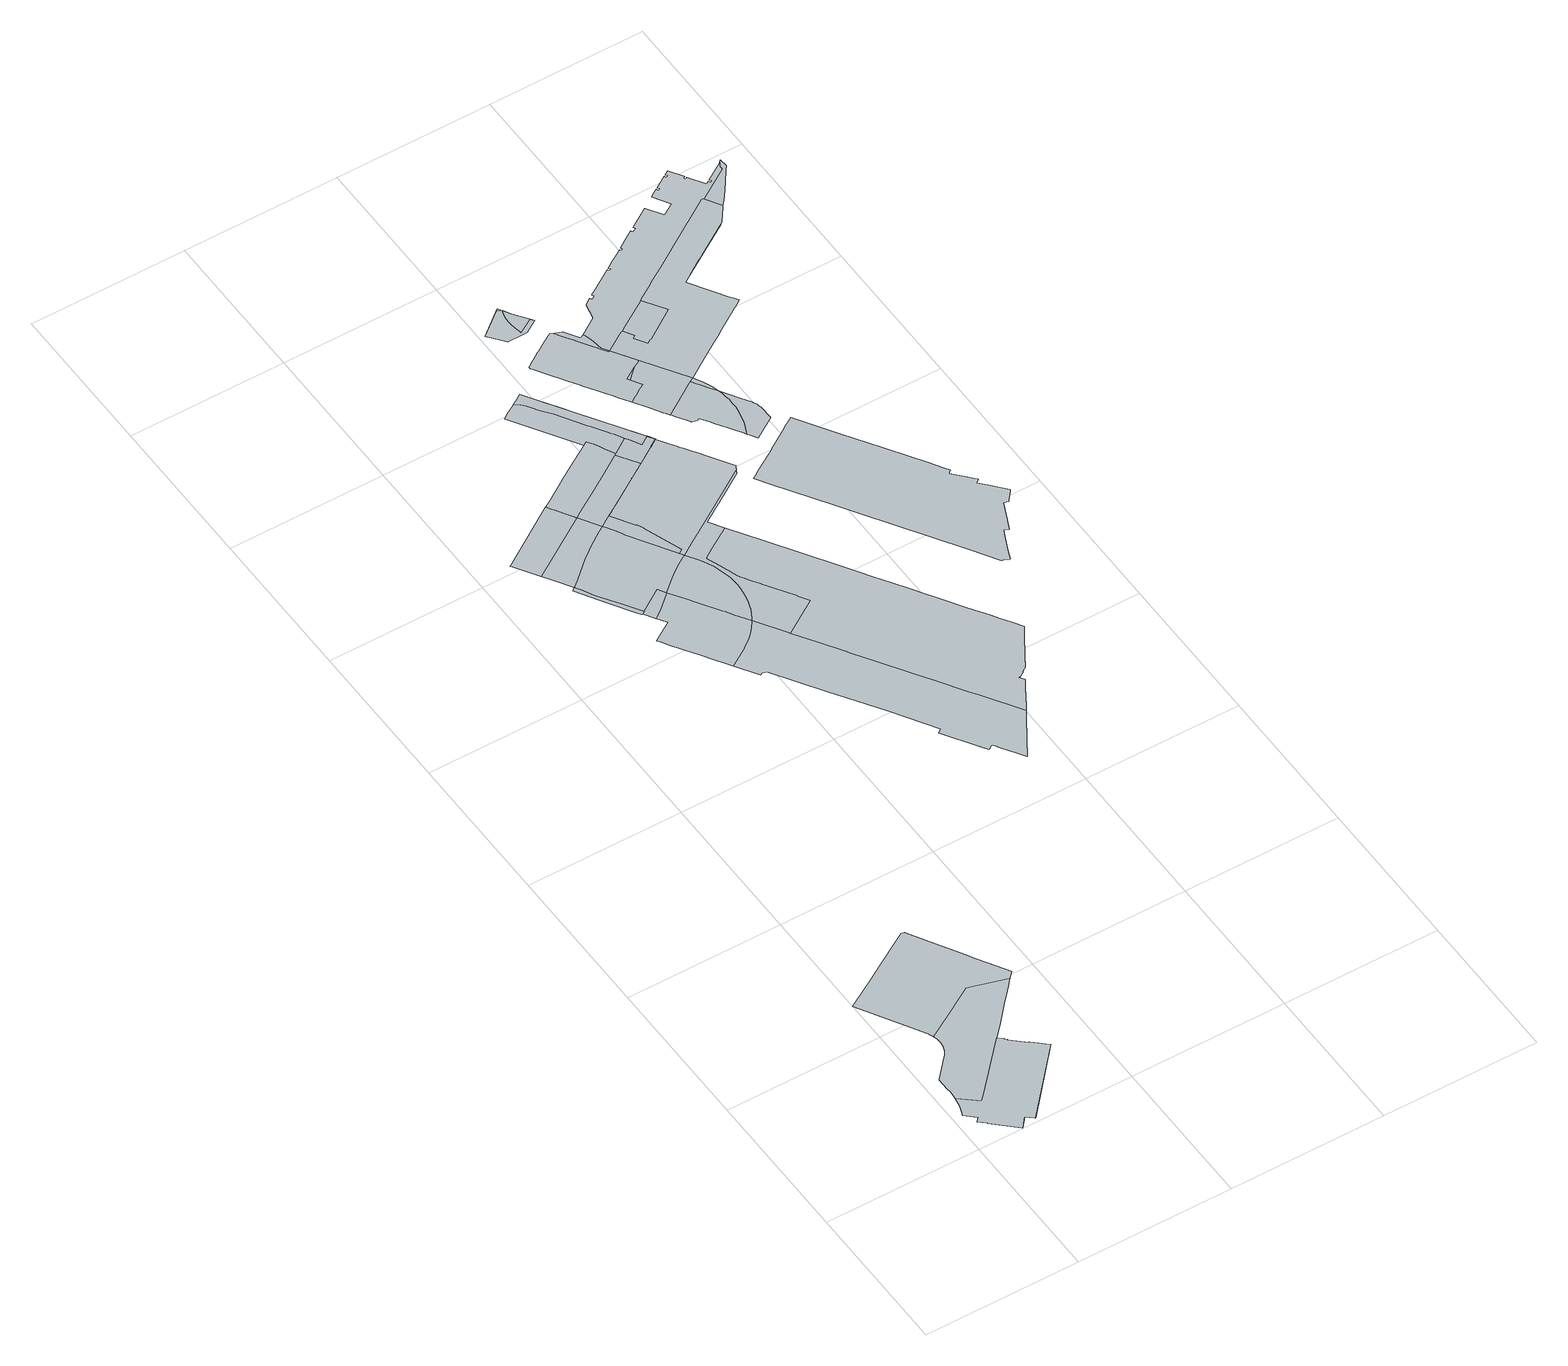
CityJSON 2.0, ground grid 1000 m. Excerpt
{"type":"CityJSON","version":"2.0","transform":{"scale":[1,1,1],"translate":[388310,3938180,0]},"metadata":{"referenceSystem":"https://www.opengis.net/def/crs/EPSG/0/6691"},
"CityObjects":{
"object1":{"type":"GenericCityObject","attributes":{"function":"11","validFromType":"1","custodian":"東京都","notificationNumber":"東京都告示第734号","prefecture":"13","city":"13100","floorAreaRate":3},"geometry":[{"type":"MultiSurface","lod":"1","boundaries":[[[0,1,2,3,4,5,6,7,8,9,10,11,12,13,14,15,16,17,18,19,20,21,22,23,24,25,26]]]}]},
"object2":{"type":"GenericCityObject","attributes":{"function":"25","validFromType":"1","custodian":"大田区","notificationNumber":"大田区告示第585号","prefecture":"13","city":"13100"},"geometry":[{"type":"MultiSurface","lod":"1","boundaries":[[[0,1,2,3,4,5,6,7,8,9,27,28,15,16,17,29,30,31,20,31,21,22,23,32,33,34,26]]]}]},
"object3":{"type":"GenericCityObject","attributes":{"function":"13","validFromType":"3","custodian":"東京都","notificationNumber":"東京都告示第1073号","prefecture":"13","city":"13100","floorAreaRate":3},"geometry":[{"type":"MultiSurface","lod":"1","boundaries":[[[35,36,37,38,39,40,41,42,43,44,45,46,47,48,49,50,51,52,53,54,55,56,57,58,59,60,61,62,63,64,65,66,67,68,69,70,71,72,73,74,75,76,77,78,79,80,81,82,83,84,85,86,87,88,89,90,91,92,93,94,95,96,97,98,99,100,101,102,103,104,105,106,107,108,109,110,111,112,113,114,115,116,117,118,119,120,121,122,123,124,125,126,127,128,129,130,131,132,133,134,135,136,137,138,139,140,141,142,143,144,145,146,147,148,149,150,151,152,153,154,155,156,157,158,159,160,161,162,163,164,165,166,167,168,169,170,171,172,173,174,175,176,13,12,11,10,9,177,178,179,180,181,182]]]}]},
"object4":{"type":"GenericCityObject","attributes":{"function":"13","validFromType":"3","custodian":"東京都","notificationNumber":"東京都告示第1073号","prefecture":"13","city":"13100","floorAreaRate":3},"geometry":[{"type":"MultiSurface","lod":"1","boundaries":[[[183,184,185,186,187,188,189,190,191,192,193,194,195,196,197,198,199,200,201,202,203,204,205,206,207,208,209,210,211,212,213,214,215,216,217,218,219,41,40,39,38,37,36,35,182,220,221,222,223,224,225,226,227,228]]]}]},
"object5":{"type":"GenericCityObject","attributes":{"function":"5","validFromType":"1","custodian":"東京都","notificationNumber":"不明","prefecture":"13","city":"13100","floorAreaRate":2},"geometry":[{"type":"MultiSurface","lod":"1","boundaries":[[[229,230,231,232,233,234,235,236,237,238,239,240,241,242,243,244]]]}]},
"object6":{"type":"GenericCityObject","attributes":{"function":"25","validFromType":"1","custodian":"江東区","notificationNumber":"江東区告示第157号","prefecture":"13","city":"13100"},"geometry":[{"type":"MultiSurface","lod":"1","boundaries":[[[244,229,230,231,232,233,234,235,236,237,238,239,240,241,242,243]]]}]},
"object7":{"type":"GenericCityObject","attributes":{"function":"10","validFromType":"3","custodian":"東京都","notificationNumber":"東京都告示第1073号","prefecture":"13","city":"13100","floorAreaRate":3},"geometry":[{"type":"MultiSurface","lod":"1","boundaries":[[[245,246,247,248,249,250,251,252,253,254,255,256,257,258,259]]]}]},
"object8":{"type":"GenericCityObject","attributes":{"function":"24","validFromType":"1","custodian":"東京都","notificationNumber":"東京都告示第1213号","prefecture":"13","city":"13100"},"geometry":[{"type":"MultiSurface","lod":"1","boundaries":[[[245,246,247,248,249,250,251,252,253,254,255,256,257,258,260,237,261,262,263,264,265,266]]]}]},
"object9":{"type":"GenericCityObject","attributes":{"function":"10","validFromType":"1","custodian":"東京都","notificationNumber":"東京都告示第1190号","prefecture":"13","city":"13100","floorAreaRate":6},"geometry":[{"type":"MultiSurface","lod":"1","boundaries":[[[259,258,260,237,261,262,263,264,265,266]]]}]},
"object10":{"type":"GenericCityObject","attributes":{"function":"11","validFromType":"1","custodian":"東京都","notificationNumber":"不明","prefecture":"13","city":"13100","floorAreaRate":2},"geometry":[{"type":"MultiSurface","lod":"1","boundaries":[[[267,244,243,268,269,270,271,272,273,274]]]}]},
"object11":{"type":"GenericCityObject","attributes":{"function":"11","validFromType":"1","custodian":"東京都","notificationNumber":"不明","prefecture":"13","city":"13100","floorAreaRate":2},"geometry":[{"type":"MultiSurface","lod":"1","boundaries":[[[275,276,277,278,279,280,281,274,273,272,271,270,269,268,282,283,284,285,286,287,288,289,290,291,292,293,294,295,296,297,298,299,300,301,302,303]]]}]},
"object12":{"type":"GenericCityObject","attributes":{"function":"24","validFromType":"1","custodian":"江東区","notificationNumber":"江東区告示第157号","prefecture":"13","city":"13100"},"geometry":[{"type":"MultiSurface","lod":"1","boundaries":[[[295,296,297,298,299,300,301,302,304,305,306,307,308,309,310,311,312,313,314,315,316,317,318,319,320,321,322,323,324,325,326,273,272,271,270,269,268,282,283,284,285,286,287,288,289,290,291,292,293,294]]]}]},
"object13":{"type":"GenericCityObject","attributes":{"function":"24","validFromType":"1","custodian":"江東区","notificationNumber":"江東区告示第157号","prefecture":"13","city":"13100"},"geometry":[{"type":"MultiSurface","lod":"1","boundaries":[[[327,328,329,330,331,332,333,334,266,265,264,263,262,261,237,236,235,234,233,232,231,230,229,244,243,268,269,270,271,272,273,326,325,324,323,322]]]}]},
"object14":{"type":"GenericCityObject","attributes":{"function":"10","validFromType":"1","custodian":"東京都","notificationNumber":"不明","prefecture":"13","city":"13100","floorAreaRate":6},"geometry":[{"type":"MultiSurface","lod":"1","boundaries":[[[328,329,330,331,332,333,334,266,265,264,263,262,261,237,236,235,234,233,232,231,230,229,244,267,335,336]]]}]},
"object15":{"type":"GenericCityObject","attributes":{"function":"11","validFromType":"1","custodian":"東京都","notificationNumber":"不明","prefecture":"13","city":"13100","floorAreaRate":3},"geometry":[{"type":"MultiSurface","lod":"1","boundaries":[[[327,336,335,267,274,326,325,324,323,322]]]}]},
"object16":{"type":"GenericCityObject","attributes":{"function":"11","validFromType":"1","custodian":"東京都","notificationNumber":"不明","prefecture":"13","city":"13100","floorAreaRate":3},"geometry":[{"type":"MultiSurface","lod":"1","boundaries":[[[304,305,306,307,308,309,310,311,312,313,314,315,316,317,318,319,320,321,322,323,324,325,326,274,281,280,279,278,277,276,275,303]]]}]},
"object17":{"type":"GenericCityObject","attributes":{"function":"11","validFromType":"1","custodian":"東京都","notificationNumber":"不明","prefecture":"13","city":"13100","floorAreaRate":2},"geometry":[{"type":"MultiSurface","lod":"1","boundaries":[[[337,338,339,340,341,342,343,344,345,346,347,348,349,350,303,302,301,300,299,298,297,296,295,294,351,352,353,354,355,356,357,358,359,360,361,362,363,364,365,366,367,368,369,370,371,372,373,374]]]}]},
"object18":{"type":"GenericCityObject","attributes":{"function":"11","validFromType":"1","custodian":"東京都","notificationNumber":"不明","prefecture":"13","city":"13100","floorAreaRate":2},"geometry":[{"type":"MultiSurface","lod":"1","boundaries":[[[360,375,361]]]}]},
"object19":{"type":"GenericCityObject","attributes":{"function":"25","validFromType":"1","custodian":"江東区","notificationNumber":"江東区告示第157号","prefecture":"13","city":"13100"},"geometry":[{"type":"MultiSurface","lod":"1","boundaries":[[[360,375,361]]]}]},
"object20":{"type":"GenericCityObject","attributes":{"function":"10","validFromType":"3","custodian":"東京都","notificationNumber":"東京都告示第1073号","prefecture":"13","city":"13100","floorAreaRate":3},"geometry":[{"type":"MultiSurface","lod":"1","boundaries":[[[376,377,378,379,380,381,382,383,384,385,386,387,388,389,390,391,392,393,394,395,252,251,250,249,248,247,246,245,259,396,397,398,399,400]]]}]},
"object21":{"type":"GenericCityObject","attributes":{"function":"24","validFromType":"1","custodian":"江東区","notificationNumber":"江東区告示第157号","prefecture":"13","city":"13100"},"geometry":[{"type":"MultiSurface","lod":"1","boundaries":[[[401,402,403,404,405,406,407,408,409,410,411,412,413,414,415,322,321,320,319,318,317,316,315,314,313,312,311,310,309,308,307,306,305,304,302,301,300,299,298,297,296,295,294,351,352,353,416,417,348,418,419,420,421,422,423,424,425,426,427,428,429,430,431,432,433,434,435,436,437,438,439,440,441,442,443,444]]]}]},
"object22":{"type":"GenericCityObject","attributes":{"function":"24","validFromType":"1","custodian":"東京都","notificationNumber":"東京都告示第1213号","prefecture":"13","city":"13100"},"geometry":[{"type":"MultiSurface","lod":"1","boundaries":[[[382,383,384,385,386,387,388,389,390,391,392,393,394,395,252,251,250,249,248,247,246,245,266,445,446,447]],[[448,449,450,451]]]}]},
"object23":{"type":"GenericCityObject","attributes":{"function":"10","validFromType":"1","custodian":"東京都","notificationNumber":"不明","prefecture":"13","city":"13100","floorAreaRate":6},"geometry":[{"type":"MultiSurface","lod":"1","boundaries":[[[452,453,454,455]],[[456,457,458]],[[459,460,461,462,463,464,465,466,467,468,469,470,471,472,473,474,475,476,477,478,479,480,481,482,483,484,485,486,487,488,489,490,491,492,493,494,495,496,497,498,499,500,501,502,503,504,505,506,507,508,509,510,511,512,445,266,334,333,332,331,330,329,328,336]]]}]},
"object24":{"type":"GenericCityObject","attributes":{"function":"10","validFromType":"1","custodian":"東京都","notificationNumber":"東京都告示第1190号","prefecture":"13","city":"13100","floorAreaRate":6},"geometry":[{"type":"MultiSurface","lod":"1","boundaries":[[[513,514,515,516,400,399,398,397,396,259,266,445,512,517,518,519,458,457,520,521,451,455,454]]]}]},
"object25":{"type":"GenericCityObject","attributes":{"function":"25","validFromType":"1","custodian":"江東区","notificationNumber":"江東区告示第157号","prefecture":"13","city":"13100"},"geometry":[{"type":"MultiSurface","lod":"1","boundaries":[[[362,363,364,365,366,367,368,369,370,371,372,373,374,522,523,524,525,526,527,528,529,530,531,532,533,534,535,536,537,538,539,540,541,542,543,544,545,546,547,548,549,550,444,443,442,441,440,439,438,437,436,435,434,433,432,431,430,429,428,427,426,425,424,423,422,421,420,419,418,348,417,416,353,354,355,356,357,358,359,360,361]]]}]},
"object26":{"type":"GenericCityObject","attributes":{"function":"11","validFromType":"9","custodian":"東京都","notificationNumber":"不明","prefecture":"13","city":"13100","floorAreaRate":3},"geometry":[{"type":"MultiSurface","lod":"1","boundaries":[[[521,520,457,551,449,450,451]],[[446,458,519,518,517,512]]]}]},
"object27":{"type":"GenericCityObject","attributes":{"function":"24","validFromType":"1","custodian":"江東区","notificationNumber":"江東区告示第157号","prefecture":"13","city":"13100"},"geometry":[{"type":"MultiSurface","lod":"1","boundaries":[[[552,553,554,555,556,557,558,559,560,561,562,563,564,451,450,449,448,565,447,446,445,266,334,333,332,331,330,329,328,327,322,415,414,413,412,411,410,409,408,407]]]}]},
"object28":{"type":"GenericCityObject","attributes":{"function":"5","validFromType":"3","custodian":"東京都","notificationNumber":"東京都告示第665号","prefecture":"13","city":"13100","floorAreaRate":4},"geometry":[{"type":"MultiSurface","lod":"1","boundaries":[[[566,567,568,569,570,571,572,573,574,575,576,577,578,579,580,581,582,583,584,585,586,587,588,589,590,382,381,380,379,378,377,376,400,516,515]]]}]},
"object29":{"type":"GenericCityObject","attributes":{"function":"11","validFromType":"1","custodian":"東京都","notificationNumber":"不明","prefecture":"13","city":"13100","floorAreaRate":3},"geometry":[{"type":"MultiSurface","lod":"1","boundaries":[[[552,553,554,555,556,557,558,559,560,561,562,563,564,451,450,449,551,457,456,458,446,512,511,510,509,508,507,506,505,504,503,502,501,500,499,498,497,496,495,494,493,492,491,490,489,488,487,486,485,484,483,482,481,480,479,478,477,476,475,474,473,472,471,470,469,468,467,466,465,464,463,462,461,460,459,336,327,322,415,414,413,412,411,410,409,408,407]]]}]},
"object30":{"type":"GenericCityObject","attributes":{"function":"24","validFromType":"3","custodian":"港区","notificationNumber":"港区告示第61号","prefecture":"13","city":"13100"},"geometry":[{"type":"MultiSurface","lod":"1","boundaries":[[[591,592,593,594,595,596,597,598,599,600,586,587,588,589,590,382,447,551,448,451,455,601,602,603,604]]]}]},
"object31":{"type":"GenericCityObject","attributes":{"function":"11","validFromType":"1","custodian":"東京都","notificationNumber":"不明","prefecture":"13","city":"13100","floorAreaRate":3},"geometry":[{"type":"MultiSurface","lod":"1","boundaries":[[[522,523,524,525,526,527,528,529,530,531,532,533,534,535,536,537,538,539,540,541,542,543,544,545,546,547,548,549,550,444,401,402,403,404,405,406,407,408,409,410,411,412,413,414,415,322,321,320,319,318,317,316,315,314,313,312,311,310,309,308,307,306,305,304,303,350,349,348,347,346,345,344,343,342,341,340,339,338,337,374]]]}]},
"object32":{"type":"GenericCityObject","attributes":{"function":"11","validFromType":"1","custodian":"東京都","notificationNumber":"東京都告示第1190号","prefecture":"13","city":"13100","floorAreaRate":2},"geometry":[{"type":"MultiSurface","lod":"1","boundaries":[[[591,592,593,594,595,596,597,598,599,600,586,585,584,583,582,581,580,579,578,577,576,575,574,573,572,571,570,569,568,567,566,515,514,513,454,601,602,603,604]]]}]},
"object33":{"type":"GenericCityObject","attributes":{"function":"24","validFromType":"1","custodian":"江東区","notificationNumber":"江東区告示第157号","prefecture":"13","city":"13100"},"geometry":[{"type":"MultiSurface","lod":"1","boundaries":[[[452,453,605,606,607,608,609,610,611,612,613,604,603,602,601,455]],[[565,448,551,447]]]}]},
"object34":{"type":"GenericCityObject","attributes":{"function":"11","validFromType":"9","custodian":"東京都","notificationNumber":"不明","prefecture":"13","city":"13100","floorAreaRate":2},"geometry":[{"type":"MultiSurface","lod":"1","boundaries":[[[605,606,607,608,609,610,611,612,613,604,603,602,601,454,453]]]}]},
"object35":{"type":"GenericCityObject","attributes":{"function":"25","validFromType":"1","custodian":"江東区","notificationNumber":"江東区告示第157号","prefecture":"13","city":"13100"},"geometry":[{"type":"MultiSurface","lod":"1","boundaries":[[[614,615,616,617,618,619,620,621,622,623,624,625,626,627,628,629,630,631,632,633,634,635,636,637,638,639,640,641,642,643,644,645,646,647,648,649,650,651,652,653,654,655,656,657,658,659,660,661,662,663,664,665,666,667,668,669,670,671,672,673,674,675,676,677,678,679,680,681,682,683,684,685,686,687,688,689,690,691,692,693,694,695,696,697,698,699,700,701,702,703,704,705,706,707,708,709,710,711,712,713,714,715,716,717,718,719,720,721,722,723,724,725,726,727,728,729,730,731,732,733,734,735,736,737,738,739,740,741,742,743]]]}]},
"object36":{"type":"GenericCityObject","attributes":{"function":"12","validFromType":"1","custodian":"東京都","notificationNumber":"不明","prefecture":"13","city":"13100","floorAreaRate":2},"geometry":[{"type":"MultiSurface","lod":"1","boundaries":[[[744,745,615,616,617,618,619,620,621,622,623]]]}]},
"object37":{"type":"GenericCityObject","attributes":{"function":"11","validFromType":"1","custodian":"東京都","notificationNumber":"不明","prefecture":"13","city":"13100","floorAreaRate":3},"geometry":[{"type":"MultiSurface","lod":"1","boundaries":[[[746,747,748,749,750,751,752,753,754,755,756,757,758,759,760,761,762,763,764,765,766,767,768,769,770,771,772,773,774,775,776,777,778,779,780,781,782,783,784,785,786,787,788,789,790,791,792,793,794,795,796,797,798,799,800,801,802,803,804,805,806,807,808,809,810,811]]]}]},
"object38":{"type":"GenericCityObject","attributes":{"function":"24","validFromType":"3","custodian":"江東区","notificationNumber":"江東区告示第184号","prefecture":"13","city":"13100"},"geometry":[{"type":"MultiSurface","lod":"1","boundaries":[[[744,742,741,740,739,738,737,736,735,734,733,732,731,730,729,728,727,726,725,724,723,722,721,720,719,718,717,716,715,714,713,712,711,710,709,708,707,706,705,704,703,702,701,700,699,698,697,696,695,694,693,692,691,690,689,688,687,686,685,684,683,682,681,680,679,678,677,676,675,674,673,672,671,670,669,668,667,666,665,664,663,662,661,660,659,658,657,656,655,654,653,652,651,650,649,648,647,646,645,644,643,642,641,640,639,638,637,636,635,634,633,632,631,630,629,628,627,626,625,624]]]}]},
"object39":{"type":"GenericCityObject","attributes":{"function":"25","validFromType":"1","custodian":"江東区","notificationNumber":"江東区告示第157号","prefecture":"13","city":"13100"},"geometry":[{"type":"MultiSurface","lod":"1","boundaries":[[[746,747,748,749,750,751,752,753,754,755,756,757,758,759,760,761,762,763,764,765,766,767,768,769,770,771,772,773,774,775,776,777,778,779,780,781,782,783,784,812,813,814,815,816,817,818,819,820,821,822,823,824,825,795,796,797,826,827,828,829,830,831,832,833,834,835,836,837,838,839,840,841,842,843,844,845,846,847,848,849,850,851,852,853,854,855,856,857,858,859,860,861,862,863,864,865,866,867,868,869,870,871,872,873,874,875,876,877,878,879,880,881,882,883,884,885,886,887,888,889,890,891,892,893,894,895,896,897,898,899,900,800,801,802,803,804,805,806,807,808,809,810,811],[901,902,903,904]]]}]},
"object40":{"type":"GenericCityObject","attributes":{"function":"24","validFromType":"3","custodian":"江東区","notificationNumber":"江東区告示第19号","prefecture":"13","city":"13100"},"geometry":[{"type":"MultiSurface","lod":"1","boundaries":[[[903,902,901,904]]]}]},
"object41":{"type":"GenericCityObject","attributes":{"function":"24","validFromType":"1","custodian":"江東区","notificationNumber":"江東区告示第157号","prefecture":"13","city":"13100"},"geometry":[{"type":"MultiSurface","lod":"1","boundaries":[[[905,906,811,810,809,808,807,806,805,804,803,802,801,800,900,899,898,897,896,895,894,893,892,891,890,889,888,887,886,885,884,883,882,881,880,879,878,877,876,875,874,873,872,871,870,869,868,867,866,865,864,863,862,861,860,859,858,857,856,855,854,853,852,851,850,849,848,847,846,845,844,843,842,841,840,839,838,837,836,835,834,833,832,831,830,829,828,827,826,797,796,907,908,909,910,911,912]]]}]},
"object42":{"type":"GenericCityObject","attributes":{"function":"5","validFromType":"3","custodian":"東京都","notificationNumber":"東京都告示第1311号","prefecture":"13","city":"13100","floorAreaRate":2},"geometry":[{"type":"MultiSurface","lod":"1","boundaries":[[[905,906,811,810,809,808,807,806,805,804,803,802,801,800,799,798,797,796,907,908,909,910,911,912]]]}]},
"object43":{"type":"GenericCityObject","attributes":{"function":"5","validFromType":"1","custodian":"東京都","notificationNumber":"不明","prefecture":"13","city":"13100","floorAreaRate":3},"geometry":[{"type":"MultiSurface","lod":"1","boundaries":[[[825,794,793,792,791,790,789,788,787,786,785,784,812,813,814,815,816,817,818,819,820,821,822,823,824]]]}]},
"object44":{"type":"GenericCityObject","attributes":{"function":"11","validFromType":"1","custodian":"東京都","notificationNumber":"不明","prefecture":"13","city":"13100","floorAreaRate":3},"geometry":[{"type":"MultiSurface","lod":"1","boundaries":[[[913,914,915,916,821,820,819,917,918,919,920,921,922,923,924,925,926,927,928,929,930,931,932,933,934,935,936,937,938,939,940,941,942,943,944,945]]]}]},
"object45":{"type":"GenericCityObject","attributes":{"function":"24","validFromType":"1","custodian":"江東区","notificationNumber":"江東区告示第157号","prefecture":"13","city":"13100"},"geometry":[{"type":"MultiSurface","lod":"1","boundaries":[[[934,935,936,937,938,939,940,941,942,943,944,946,947,948,949,950,824,823,822,821,820,819,917,918,919,920,921,922,923,924,925,926,927,928,929,930,931,932,933]]]}]},
"object46":{"type":"GenericCityObject","attributes":{"function":"13","validFromType":"1","custodian":"東京都","notificationNumber":"不明","prefecture":"13","city":"13100","floorAreaRate":2},"geometry":[{"type":"MultiSurface","lod":"1","boundaries":[[[946,947,948,949,950,824,823,822,821,916,915,914,913,945]]]}]},
"object47":{"type":"GenericCityObject","attributes":{"function":"11","validFromType":"1","custodian":"東京都","notificationNumber":"不明","prefecture":"13","city":"13100","floorAreaRate":3},"geometry":[{"type":"MultiSurface","lod":"1","boundaries":[[[951,952,953,954,955,956,957,958,959,960,961,962,945,944,943,942,941,940,939,938,937,936,935,934,933,963,964,965,966,967]]]}]},
"object48":{"type":"GenericCityObject","attributes":{"function":"11","validFromType":"1","custodian":"東京都","notificationNumber":"不明","prefecture":"13","city":"13100","floorAreaRate":3},"geometry":[{"type":"MultiSurface","lod":"1","boundaries":[[[968,969,970,971,972,973,974,975,976,977,978,979,980,981,982,983,984,985,986,987,988,989,990,991,992,993,994,995,996,997,998,999,1000,1001,1002,1003,1004,1005,1006,1007,1008,1009,1010,1011,1012,1013,1014,1015,1016,1017,1018,1019,1020,1021,1022,1023,1024,1025,1026]]]}]},
"object49":{"type":"GenericCityObject","attributes":{"function":"25","validFromType":"1","custodian":"江東区","notificationNumber":"江東区告示第157号","prefecture":"13","city":"13100"},"geometry":[{"type":"MultiSurface","lod":"1","boundaries":[[[968,969,970,971,972,973,974,975,976,977,978,979,980,981,982,983,984,985,986,987,988,989,990,991,992,993,994,995,996,997,998,999,1000,1001,1002,1003,1004,1005,1006,1007,1008,1009,1010,1011,1012,1013,1014,1015,1016,1017,1018,1019,1020,1021,1022,1023,1024,1025,1026]]]}]},
"object50":{"type":"GenericCityObject","attributes":{"function":"25","validFromType":"1","custodian":"江東区","notificationNumber":"江東区告示第157号","prefecture":"13","city":"13100"},"geometry":[{"type":"MultiSurface","lod":"1","boundaries":[[[1027,1028,1029,1030,1031,1032,1033,1034,1035,1036,1037,1038,1039,1040,1041,1042,1043,1044,1045,1046,1047,1048,1049,1050,1051,1052,1053,1054,1055,1056,1057,1058,1059,1060,1061,1062,1063,1064,1065,1066,1067,1068,1069,1070,1071,1072,1073,1074,1075,1076,1077,1078,1079,1080,1081,1082,796,795,825,824]]]}]},
"object51":{"type":"GenericCityObject","attributes":{"function":"5","validFromType":"3","custodian":"東京都","notificationNumber":"東京都告示第1311号","prefecture":"13","city":"13100","floorAreaRate":2},"geometry":[{"type":"MultiSurface","lod":"1","boundaries":[[[1083,1084,1085,1086,1087,1088,1089,1090,1091,1092,1093,1094,1095,1096,1097,1098,1099,1100,1101,1102,1103,1104,1105,1106,1107,1108,1109,1110,1111,1112,1113,1114,1115,1116,1117,1118,1119,1120,1121,1122,1123,1124,1125,1126,1127,1128,1129,1130,1131,912,911,910,909,908,907,796,1082,1081,1080,1079,1078,1077,1132,1133,1134,1135,1136,1137,1068,1067,1066,1065,1064,1063,1062,1061,1060,1059,1058,1057,1138,1139,1140,1141,1142,1143]]]}]},
"object52":{"type":"GenericCityObject","attributes":{"function":"11","validFromType":"1","custodian":"東京都","notificationNumber":"不明","prefecture":"13","city":"13100","floorAreaRate":3},"geometry":[{"type":"MultiSurface","lod":"1","boundaries":[[[1144,1145,1146,1143,1142,1141,1140,1139,1138,1057,1058,1059,1060,1061,1062,1063,1064,1065,1066,1067,1068,1137,1136,1135,1134,1133,1132,1077,1078,1079,1080,1081,1082,796,795,794,1147,1148,1073,1072,1071,1070,1149,1150,1151,1051,1052,1053,1054,1055,1056,1152,1153,1154,1155,1156]]]}]}
},
"vertices":[
[736,463,0],[736,462,0],[706,489,0],[669,523,0],[666,519,0],[577,601,0],[580,604,0],[566,618,0],[566,619,0],[537,646,0],[248,332,0],[210,296,0],[168,333,0],[99,389,0],[98,383,0],[92,350,0],[84,319,0],[74,287,0],[65,262,0],[127,202,0],[105,178,0],[147,139,0],[148,137,0],[288,4,0],[342,68,0],[387,30,0],[758,443,0],
[198,276,0],[96,372,0],[65,264,0],[129,204,0],[105,179,0],[344,67,0],[388,27,0],[757,443,0],
[598,1047,0],[581,1037,0],[465,967,0],[459,963,0],[282,857,0],[257,843,0],[253,840,0],[253,839,0],[253,838,0],[254,837,0],[254,835,0],[254,834,0],[255,833,0],[255,832,0],[255,830,0],[256,829,0],[256,828,0],[256,827,0],[257,825,0],[257,824,0],[257,823,0],[257,822,0],[258,820,0],[258,819,0],[258,818,0],[258,817,0],[258,815,0],[259,814,0],[259,813,0],[259,811,0],[259,810,0],[259,809,0],[259,808,0],[260,806,0],[260,805,0],[260,804,0],[260,802,0],[260,801,0],[260,800,0],[260,799,0],[260,797,0],[260,796,0],[260,795,0],[260,793,0],[260,792,0],[260,791,0],[260,790,0],[260,788,0],[260,787,0],[260,786,0],[260,784,0],[260,783,0],[260,782,0],[260,781,0],[260,779,0],[260,778,0],[260,777,0],[260,775,0],[259,774,0],[259,773,0],[259,772,0],[259,770,0],[259,769,0],[259,768,0],[258,766,0],[258,765,0],[258,764,0],[258,763,0],[258,761,0],[257,760,0],[257,759,0],[257,758,0],[257,756,0],[256,755,0],[256,754,0],[256,753,0],[255,751,0],[255,750,0],[255,749,0],[254,748,0],[254,746,0],[254,745,0],[253,744,0],[253,743,0],[253,741,0],[252,740,0],[252,739,0],[251,738,0],[251,736,0],[250,735,0],[250,734,0],[249,733,0],[249,732,0],[249,730,0],[248,729,0],[248,728,0],[247,727,0],[247,726,0],[246,724,0],[245,723,0],[245,722,0],[244,721,0],[244,720,0],[243,719,0],[243,718,0],[242,716,0],[241,715,0],[241,714,0],[240,713,0],[240,712,0],[239,711,0],[238,710,0],[238,709,0],[237,707,0],[236,706,0],[236,705,0],[235,704,0],[234,703,0],[233,702,0],[233,701,0],[232,700,0],[231,699,0],[230,698,0],[230,697,0],[229,696,0],[228,695,0],[227,694,0],[227,693,0],[226,692,0],[225,691,0],[224,690,0],[223,689,0],[223,688,0],[222,687,0],[221,686,0],[220,685,0],[219,684,0],[218,683,0],[99,553,0],[102,474,0],[103,448,0],[101,415,0],[610,726,0],[660,781,0],[711,837,0],[762,894,0],[797,932,0],[838,977,0],
[521,1583,0],[435,1532,0],[324,1465,0],[208,1396,0],[202,1392,0],[24,1286,0],[1,1272,0],[2,1271,0],[23,1235,0],[238,872,0],[239,871,0],[239,870,0],[240,869,0],[241,868,0],[241,866,0],[242,865,0],[243,864,0],[243,863,0],[244,862,0],[244,861,0],[245,860,0],[245,858,0],[246,857,0],[246,856,0],[247,855,0],[247,854,0],[248,852,0],[248,851,0],[249,850,0],[249,849,0],[250,848,0],[250,846,0],[251,845,0],[251,844,0],[252,843,0],[252,842,0],[252,840,0],[874,1015,0],[825,1097,0],[764,1200,0],[733,1253,0],[676,1349,0],[616,1451,0],[603,1472,0],[556,1552,0],[540,1579,0],
[624,4406,0],[580,4472,0],[486,4617,0],[444,4694,0],[442,4697,0],[427,4721,0],[425,4723,0],[428,4726,0],[426,4727,0],[409,4712,0],[404,4707,0],[513,4532,0],[613,4374,0],[626,4353,0],[632,4357,0],[648,4367,0],
[712,5168,0],[708,5173,0],[706,5176,0],[677,5221,0],[648,5269,0],[640,5282,0],[623,5310,0],[621,5314,0],[604,5302,0],[570,5281,0],[220,5051,0],[217,5049,0],[219,5046,0],[318,4895,0],[720,5154,0],
[359,4831,0],[467,4763,0],[588,4870,0],[639,4912,0],[697,4955,0],[765,5001,0],[803,5025,0],
[798,4464,0],[675,4289,0],[682,4293,0],[709,4312,0],[734,4332,0],[740,4337,0],[798,4388,0],[829,4416,0],
[1048,4078,0],[1044,4084,0],[1018,4125,0],[1016,4129,0],[921,4275,0],[902,4304,0],[897,4312,0],[712,4233,0],[715,4227,0],[639,4179,0],[638,4179,0],[588,4146,0],[602,4125,0],[606,4118,0],[627,4085,0],[713,3953,0],[715,3948,0],[754,3889,0],[757,3884,0],[838,3760,0],[958,3838,0],[959,3839,0],[986,3858,0],[1011,3878,0],[1035,3900,0],[1058,3924,0],[1079,3949,0],[1098,3975,0],[1107,3988,0],
[1116,4003,0],[1132,4031,0],[1146,4061,0],[1157,4091,0],[1167,4123,0],[1175,4154,0],[1181,4187,0],[1184,4219,0],[1186,4252,0],[1185,4284,0],[1182,4317,0],[1177,4349,0],[1170,4381,0],[1161,4413,0],[1150,4444,0],[1137,4473,0],[1122,4503,0],[1109,4524,0],[1063,4598,0],[1038,4582,0],[985,4547,0],[948,4519,0],[912,4489,0],
[1051,4617,0],[1036,4640,0],[937,4798,0],[870,4904,0],[860,4928,0],[845,4957,0],[831,4980,0],[819,4999,0],
[800,4466,0],[1046,4624,0],
[1844,2849,0],[1810,2900,0],[1709,3058,0],[1663,3128,0],[1646,3154,0],[1622,3191,0],[1622,3192,0],[1513,3360,0],[1427,3493,0],[1416,3511,0],[1320,3658,0],[1233,3793,0],[1232,3793,0],[1226,3805,0],[928,3621,0],[941,3629,0],[969,3622,0],[1165,3321,0],[1367,3015,0],[1535,2743,0],[1522,2735,0],[1508,2726,0],[1643,2518,0],[1643,2517,0],[1674,2471,0],[1698,2487,0],[1706,2492,0],[1723,2465,0],[1729,2455,0],[1771,2391,0],[1777,2382,0],[1821,2315,0],[1837,2341,0],[1876,2404,0],[1912,2460,0],[1952,2525,0],[1988,2582,0],[2002,2604,0],
[1673,2471,0],
[1142,5469,0],[1126,5503,0],[1120,5515,0],[1112,5534,0],[1096,5566,0],[1072,5601,0],[1049,5586,0],[891,5487,0],[884,5483,0],[873,5475,0],[839,5454,0],[817,5440,0],[788,5421,0],[770,5409,0],[755,5399,0],[684,5354,0],[678,5350,0],[658,5337,0],[641,5326,0],[637,5324,0],[755,5177,0],[887,5262,0],[994,5331,0],[1086,5390,0],[1161,5440,0],
[1302,4737,0],[1427,4817,0],[1435,4822,0],[1438,4824,0],[1515,4874,0],[1636,4952,0],[1647,4974,0],[1641,4970,0],[1639,4968,0],[1636,4967,0],[1619,4956,0],[1516,4889,0],[1209,4691,0],[1207,4689,0],[1145,4650,0],[1042,3669,0],[1231,3792,0],[1459,3940,0],[1420,4001,0],[1415,4009,0],[1338,4127,0],[1309,4172,0],[1302,4183,0],[1295,4194,0],[1279,4220,0],[1277,4222,0],[1253,4261,0],[1241,4278,0],[1229,4298,0],[1228,4300,0],[1227,4303,0],[1222,4315,0],[1202,4372,0],[1200,4378,0],[1184,4423,0],[1183,4425,0],[1168,4465,0],[1163,4479,0],[1163,4481,0],[1159,4491,0],[1157,4497,0],[1150,4515,0],[1216,4558,0],[1358,4649,0],
[876,5072,0],[938,5111,0],[1236,5304,0],[1345,5374,0],[1348,5376,0],[1366,5387,0],[1400,5410,0],
[1403,5412,0],[1376,5455,0],[1374,5453,0],[1401,5411,0],[1195,5277,0],[1219,5293,0],[1134,5238,0],[1073,4642,0],[985,4888,0],[984,4889,0],[984,4890,0],[984,4891,0],[983,4891,0],[983,4892,0],[983,4893,0],[982,4894,0],[982,4895,0],[982,4896,0],[981,4896,0],[981,4897,0],[981,4898,0],[980,4899,0],[980,4900,0],[979,4901,0],[979,4902,0],[978,4903,0],[978,4904,0],[978,4905,0],[977,4905,0],[977,4906,0],[976,4907,0],[976,4908,0],[976,4909,0],[975,4909,0],[975,4910,0],[974,4911,0],[974,4912,0],[973,4913,0],[973,4914,0],[972,4915,0],[972,4916,0],[971,4917,0],[971,4918,0],[970,4919,0],[970,4920,0],[969,4920,0],[969,4921,0],[968,4922,0],[968,4923,0],[967,4924,0],[967,4925,0],[966,4925,0],[966,4926,0],[966,4927,0],[965,4927,0],[965,4928,0],[965,4929,0],[964,4929,0],[874,5070,0],[876,5071,0],[894,5083,0],
[1317,5416,0],[1274,5489,0],[1263,5508,0],[1162,5440,0],[899,5086,0],[956,5123,0],[1110,5223,0],[1246,5310,0],[1320,5358,0],
[2018,2629,0],[2056,2691,0],[2096,2755,0],[2125,2801,0],[2104,2833,0],[2111,2837,0],[2112,2836,0],[2114,2833,0],[2148,2855,0],[2146,2858,0],[2146,2860,0],[2172,2876,0],[2220,2953,0],[2236,2979,0],[2284,3056,0],[2336,3137,0],[2294,3202,0],[2257,3259,0],[2225,3309,0],[2151,3423,0],[2074,3542,0],[2030,3611,0],[2028,3614,0],[1961,3718,0],[1900,3812,0],[1839,3906,0],[1802,3964,0],[1742,4056,0],[1479,4462,0],
[1245,5309,0],
[1663,5006,0],[1656,5017,0],[1633,5053,0],[1568,5152,0],[1540,5196,0],[1518,5229,0],[1489,5274,0],[1484,5281,0],[1476,5294,0],[1469,5305,0],[1467,5309,0],[1427,5371,0],[1421,5379,0],[1237,5303,0],
[1240,5548,0],[1236,5555,0],[1233,5561,0],[1228,5568,0],[1224,5574,0],[1220,5581,0],[1212,5593,0],[1152,5685,0],[1144,5698,0],[1034,5874,0],[1027,5885,0],[1019,5895,0],[1002,5911,0],[996,5920,0],[976,5949,0],[964,5968,0],[938,6006,0],[929,6017,0],[917,6029,0],[904,6039,0],[887,6049,0],[886,6048,0],[849,6027,0],[833,6017,0],[789,5987,0],
[960,6097,0],[952,6092,0],[948,6089,0],[947,6088,0],[937,6081,0],[929,6076,0],[924,6073,0],[922,6072,0],[898,6056,0],[893,6053,0],[1291,5582,0],[1135,5821,0],[967,6081,0],[969,6083,0],
[1372,5460,0],[1343,5503,0],[1292,5582,0],[1247,5653,0],[1208,5714,0],[1128,5836,0],[1094,5889,0],[1044,5967,0],[1013,6014,0],
[1192,6689,0],[1038,6563,0],[1091,6496,0],[1120,6460,0],[1124,6460,0],[1124,6462,0],[1207,6462,0],[1233,6461,0],[1245,6461,0],[1328,6514,0],[1312,6536,0],[1217,6476,0],[1215,6484,0],[1214,6491,0],[1214,6492,0],[1213,6493,0],[1213,6494,0],[1213,6495,0],[1213,6496,0],[1212,6497,0],[1212,6498,0],[1212,6499,0],[1212,6500,0],[1211,6501,0],[1211,6502,0],[1211,6503,0],[1211,6504,0],[1210,6505,0],[1210,6506,0],[1210,6507,0],[1210,6508,0],[1210,6509,0],[1209,6510,0],[1209,6511,0],[1209,6512,0],[1209,6513,0],[1208,6514,0],[1208,6515,0],[1208,6516,0],[1208,6517,0],[1208,6518,0],[1208,6519,0],[1207,6519,0],[1207,6520,0],[1207,6521,0],[1207,6522,0],[1207,6523,0],[1207,6524,0],[1206,6525,0],[1206,6526,0],[1206,6527,0],[1206,6528,0],[1206,6529,0],[1205,6530,0],[1205,6531,0],[1205,6532,0],[1205,6533,0],[1205,6534,0],[1205,6535,0],[1204,6536,0],[1204,6537,0],[1204,6538,0],[1204,6539,0],[1204,6540,0],[1204,6541,0],[1204,6542,0],[1203,6543,0],[1203,6544,0],[1203,6545,0],[1203,6546,0],[1203,6547,0],[1203,6548,0],[1203,6549,0],[1203,6550,0],[1202,6551,0],[1202,6552,0],[1202,6553,0],[1202,6554,0],[1202,6555,0],[1202,6556,0],[1202,6557,0],[1202,6558,0],[1202,6559,0],[1202,6560,0],[1201,6562,0],[1201,6565,0],[1201,6567,0],[1201,6570,0],[1201,6573,0],[1201,6575,0],[1201,6578,0],[1201,6580,0],[1201,6583,0],[1201,6585,0],[1201,6588,0],[1201,6591,0],[1201,6593,0],[1201,6596,0],[1201,6598,0],[1201,6601,0],[1202,6604,0],[1202,6606,0],[1202,6609,0],[1202,6611,0],[1203,6614,0],[1203,6617,0],[1204,6619,0],[1204,6622,0],[1204,6624,0],[1205,6627,0],[1205,6630,0],[1206,6632,0],[1206,6635,0],[1207,6637,0],[1208,6640,0],[1208,6642,0],[1209,6645,0],[1210,6647,0],[1210,6650,0],[1211,6653,0],[1212,6655,0],[1213,6658,0],[1213,6660,0],[1214,6663,0],[1215,6665,0],[1216,6668,0],[1217,6670,0],[1218,6673,0],[1219,6675,0],[1216,6679,0],
[1248,6627,0],[1204,6698,0],
[1356,6383,0],[1353,6384,0],[1350,6384,0],[1347,6385,0],[1344,6385,0],[1340,6384,0],[1336,6382,0],[1332,6380,0],[1328,6377,0],[1262,6335,0],[1221,6309,0],[1213,6304,0],[1164,6273,0],[1164,6272,0],[1157,6268,0],[1124,6247,0],[1119,6243,0],[1116,6241,0],[1114,6237,0],[1113,6232,0],[1113,6229,0],[1113,6225,0],[1114,6221,0],[1127,6204,0],[1137,6189,0],[1154,6162,0],[1169,6138,0],[1188,6109,0],[1205,6083,0],[1238,6031,0],[1276,5973,0],[1282,5964,0],[1312,5917,0],[1334,5883,0],[1358,5845,0],[1384,5805,0],[1400,5780,0],[1443,5714,0],[1443,5713,0],[1448,5716,0],[1466,5728,0],[1478,5736,0],[1498,5748,0],[1518,5762,0],[1566,5793,0],[1514,5874,0],[1594,5926,0],[1632,5945,0],[1645,5954,0],[1555,6093,0],[1551,6099,0],[1544,6094,0],[1517,6134,0],[1517,6135,0],[1499,6163,0],[1488,6180,0],[1444,6249,0],[1422,6283,0],[1398,6318,0],[1374,6356,0],[1372,6358,0],[1374,6360,0],[1361,6378,0],[1360,6379,0],[1359,6381,0],[1358,6382,0],
[1498,5629,0],[1506,5615,0],[1529,5580,0],[1548,5551,0],[1555,5538,0],[1558,5535,0],[1560,5531,0],[1568,5520,0],[1774,5654,0],[1795,5667,0],[1796,5667,0],[1818,5681,0],[1821,5683,0],[1710,5854,0],[1531,6086,0],[1529,6085,0],[1525,6083,0],[1513,6075,0],[1445,6030,0],[1427,6019,0],[1427,6020,0],[1426,6021,0],[1425,6022,0],[1424,6023,0],[1423,6024,0],[1422,6024,0],[1422,6025,0],[1421,6026,0],[1420,6027,0],[1419,6028,0],[1418,6029,0],[1417,6030,0],[1417,6031,0],[1416,6031,0],[1416,6032,0],[1415,6032,0],[1415,6033,0],[1414,6034,0],[1413,6035,0],[1412,6036,0],[1412,6037,0],[1411,6037,0],[1411,6038,0],[1410,6039,0],[1409,6040,0],[1409,6041,0],[1408,6042,0],[1407,6043,0],[1407,6044,0],[1406,6044,0],[1406,6045,0],[1405,6045,0],[1405,6046,0],[1404,6047,0],[1403,6048,0],[1403,6049,0],[1402,6049,0],[1402,6050,0],[1401,6050,0],[1401,6051,0],[1401,6052,0],[1400,6052,0],[1400,6053,0],[1399,6054,0],[1398,6055,0],[1398,6056,0],[1397,6056,0],[1397,6057,0],[1396,6058,0],[1396,6059,0],[1395,6059,0],[1395,6060,0],[1394,6061,0],[1393,6062,0],[1393,6063,0],[1392,6063,0],[1392,6064,0],[1391,6065,0],[1391,6066,0],[1390,6067,0],[1389,6068,0],[1389,6069,0],[1388,6069,0],[1388,6070,0],[1387,6071,0],[1387,6072,0],[1386,6072,0],[1386,6073,0],[1379,6084,0],[1503,5837,0],[1465,5897,0],[1548,5951,0],[1597,5927,0],
[1469,6266,0],[1410,6358,0],[1520,6146,0],[1518,6175,0],[1513,6207,0],[1506,6239,0],[1497,6270,0],[1493,6281,0],
[1885,5528,0],[1860,5565,0],[1828,5615,0],[1807,5647,0],[1568,5519,0],[1577,5507,0],[1588,5488,0],[1595,5479,0],[1635,5417,0],[1637,5413,0],[1638,5411,0],[1672,5403,0],[1686,5412,0],[1702,5388,0],[1719,5360,0],[1741,5326,0],[1757,5302,0],[1789,5253,0],[1798,5238,0],[1834,5183,0],[1841,5173,0],[1847,5184,0],[1861,5214,0],[1873,5244,0],[1883,5276,0],[1890,5307,0],[1896,5340,0],[1900,5372,0],[1901,5405,0],[1901,5438,0],[1898,5470,0],[1893,5502,0],[1889,5522,0],
[1886,5534,0],[1877,5566,0],[1865,5597,0],[1852,5627,0],[1837,5656,0],
[2017,5291,0],[2014,5310,0],[2012,5319,0],[2009,5328,0],[2006,5336,0],[2002,5343,0],[1997,5353,0],[1992,5362,0],[1980,5381,0],[1977,5386,0],[1960,5412,0],[1922,5471,0],[1857,5149,0],[1881,5112,0],[1984,5179,0],[2002,5190,0],[2019,5202,0],
[2802,4001,0],[2827,4033,0],[2826,4036,0],[2779,4090,0],[2753,4119,0],[2723,4154,0],[2703,4177,0],[2722,4194,0],[2722,4196,0],[2722,4197,0],[2716,4204,0],[2682,4240,0],[2630,4297,0],[2612,4317,0],[2618,4323,0],[2624,4328,0],[2631,4335,0],[2632,4338,0],[2611,4370,0],[2560,4449,0],[2350,4775,0],[2329,4807,0],[2259,4914,0],[2112,5142,0],[2111,5141,0],[2099,5134,0],[2047,5100,0],[2038,5094,0],[2003,5072,0],[1896,5002,0],[1898,5001,0],[1752,4909,0],[1714,4884,0],[1692,4871,0],[1750,4780,0],[1960,4456,0],[2038,4335,0],[2395,3783,0],[2500,3619,0],[2503,3616,0],[2506,3614,0],[2507,3615,0],[2542,3600,0],[2546,3602,0],[2573,3665,0],[2615,3762,0],[2633,3801,0],[2660,3788,0],[2663,3789,0],[2698,3870,0],[2705,3886,0],[2743,3975,0],[2751,3972,0],[2760,3968,0],[2771,3964,0],[2772,3964,0],[2773,3964,0],[2775,3965,0],[2799,3997,0],
[1921,5749,0],[2056,5837,0],[2105,5868,0],[2147,5896,0],[2234,5953,0],[2325,6011,0],[2353,6029,0],[2333,6060,0],[2319,6082,0],[2266,6163,0],[2179,6298,0],[2177,6300,0],[2176,6302,0],[2179,6304,0],[2190,6311,0],[2267,6362,0],[2325,6400,0],[2350,6415,0],[2376,6432,0],[2437,6472,0],[2487,6504,0],[2532,6533,0],[2567,6556,0],[2581,6565,0],[2586,6568,0],[2588,6570,0],[2595,6579,0],[2617,6609,0],[2658,6664,0],[2663,6672,0],[2600,6768,0],[2596,6774,0],[2591,6771,0],[2589,6770,0],[2522,6727,0],[2358,6621,0],[2129,6472,0],[2059,6427,0],[2013,6397,0],[2004,6392,0],[1905,6328,0],[1899,6324,0],[1903,6317,0],[1990,6181,0],[1792,6050,0],[1782,6048,0],[1758,6033,0],[1710,6108,0],[1729,6121,0],[1691,6180,0],[1687,6186,0],[1674,6178,0],[1672,6177,0],[1668,6175,0],[1656,6167,0],[1588,6123,0],
[2821,6948,0],[2705,6872,0],[2713,6860,0],[2702,6852,0],[2694,6865,0],[2676,6854,0],[2611,6955,0],[2598,6947,0],[2591,6958,0],[2604,6966,0],[2548,7053,0],[2521,7035,0],[2529,7023,0],[2518,7015,0],[2510,7028,0],[2433,6978,0],[2441,6965,0],[2440,6965,0],[2429,6958,0],[2421,6971,0],[2399,6956,0],[2388,6950,0],[2368,6937,0],[2433,6834,0],[2356,6785,0],[2292,6887,0],[2159,6801,0],[2167,6789,0],[2143,6773,0],[2135,6786,0],[2067,6742,0],[2018,6710,0],[2025,6697,0],[2014,6690,0],[2006,6702,0],[1958,6672,0],[1927,6652,0],[1895,6630,0],[1880,6621,0],[1889,6608,0],[1877,6601,0],[1869,6614,0],[1739,6530,0],[1695,6502,0],[1703,6489,0],[1680,6473,0],[1671,6486,0],[1629,6459,0],[1607,6355,0],[1694,6191,0],[1700,6195,0],[1705,6199,0],[1719,6208,0],[1763,6236,0],[1892,6319,0],[2606,6772,0],[2682,6821,0],[2701,6833,0],[2808,6901,0],[2806,6926,0],[2823,6949,0],
[2814,6876,0],[2839,6911,0],[2834,6963,0],[1734,6011,0],[1738,6020,0],[2156,6286,0],[2198,6314,0],[2572,6556,0],[2674,6687,0],[2688,6701,0],[2728,6756,0],[2776,6820,0],[2811,6873,0]
]}
